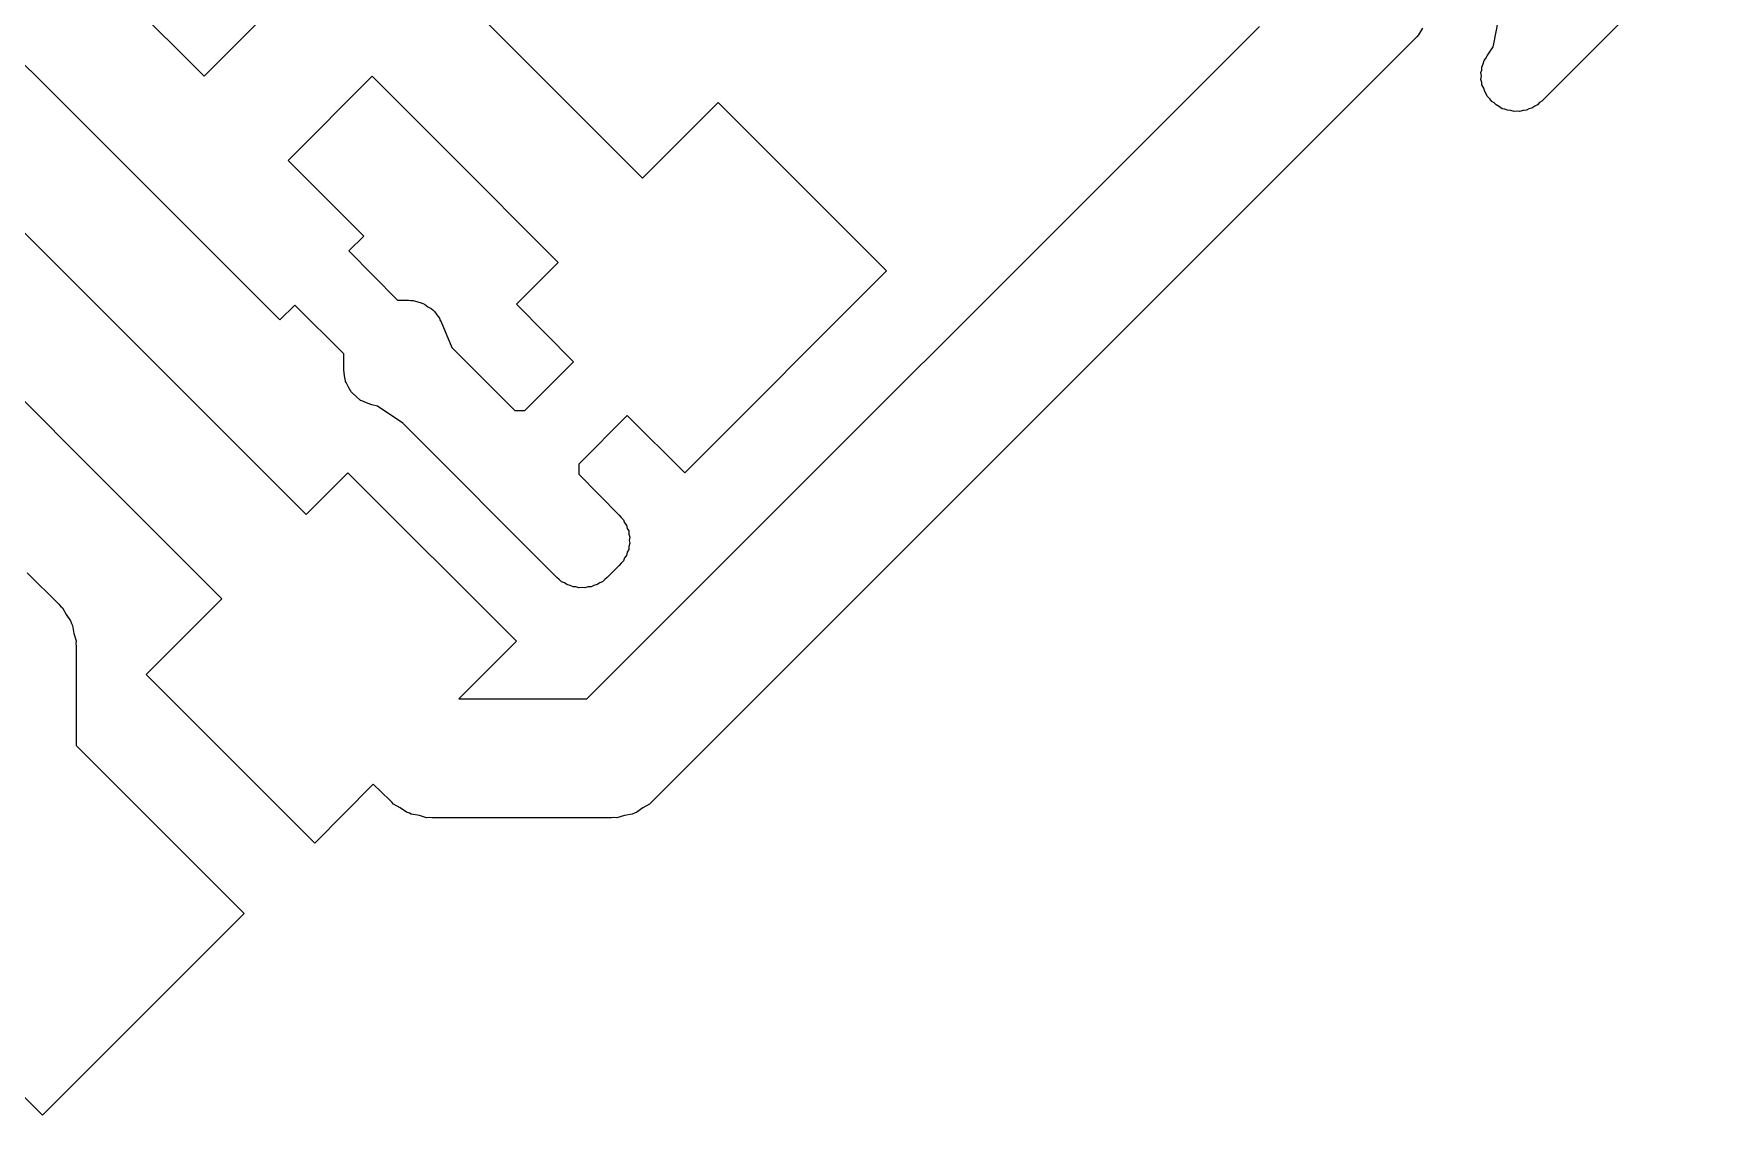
# Model space of a CAD drawing. Extents: x 132.7 to 187.3, y -127.3 to -72.7.
# Drawn here: x 147.986 to 151.528, y -116.35 to -114.078 of the extents above; entities that cross this region are included whole.
import ezdxf

# ---------------------------------------------------------------- set-up
doc = ezdxf.new("R2010")
doc.units = 0
doc.header["$MEASUREMENT"] = 0
doc.layers.add('BLACK', color=7, linetype='CONTINUOUS')

msp = doc.modelspace()

# ---------------------------------------------------------------- linework, layer by layer
at = {"layer": 'Black'}
for p, q in [((148.538, -113.654), (149.033, -114.149)), ((151.528, -113.846), (151.155, -114.219)), ((148.344, -114.167), (148.52, -113.99)), ((151.054, -114.099), (151.075, -113.993)), ((148.184, -114.008), (148.344, -114.167)), ((149.148, -115.475), (150.562, -114.062)), ((150.904, -114.066), (150.896, -114.08)), ((150.888, -114.088), (150.738, -114.238)), ((150.892, -114.084), (150.888, -114.088)), ((150.896, -114.08), (150.892, -114.084)), ((151.053, -114.105), (151.054, -114.099)), ((148.008, -114.184), (147.948, -114.125)), ((151.032, -114.141), (151.034, -114.134)), ((151.034, -114.134), (151.037, -114.13)), ((151.037, -114.13), (151.04, -114.124)), ((151.04, -114.124), (151.053, -114.105)), ((148.697, -114.167), (148.52, -114.344)), ((148.856, -114.326), (148.697, -114.167)), ((149.033, -114.149), (149.265, -114.381)), ((151.027, -114.159), (151.029, -114.154)), ((151.028, -114.167), (151.027, -114.159)), ((151.027, -114.174), (151.028, -114.167)), ((151.029, -114.18), (151.027, -114.174)), ((151.029, -114.148), (151.032, -114.141)), ((151.029, -114.154), (151.029, -114.148)), ((148.503, -114.679), (148.008, -114.184)), ((151.029, -114.185), (151.029, -114.18)), ((151.033, -114.192), (151.029, -114.185)), ((151.035, -114.199), (151.033, -114.192)), ((151.038, -114.204), (151.035, -114.199)), ((151.04, -114.209), (151.038, -114.204)), ((151.046, -114.214), (151.04, -114.209)), ((149.265, -114.381), (149.424, -114.222)), ((150.738, -114.238), (149.288, -115.688)), ((149.424, -114.222), (149.778, -114.576)), ((150.738, -114.238), (150.738, -114.238)), ((151.05, -114.22), (151.046, -114.214)), ((151.055, -114.223), (151.05, -114.22)), ((151.059, -114.227), (151.055, -114.223)), ((151.066, -114.231), (151.059, -114.227)), ((151.072, -114.235), (151.066, -114.231)), ((151.077, -114.236), (151.072, -114.235)), ((151.083, -114.238), (151.077, -114.236)), ((151.09, -114.239), (151.083, -114.238)), ((151.097, -114.241), (151.09, -114.239)), ((151.103, -114.24), (151.097, -114.241)), ((151.108, -114.241), (151.103, -114.24)), ((151.116, -114.239), (151.108, -114.241)), ((151.123, -114.238), (151.116, -114.239)), ((151.128, -114.235), (151.123, -114.238)), ((151.134, -114.234), (151.128, -114.235)), ((151.14, -114.23), (151.134, -114.234)), ((151.146, -114.227), (151.14, -114.23)), ((151.15, -114.222), (151.146, -114.227)), ((151.155, -114.219), (151.15, -114.222)), ((148.52, -114.344), (148.679, -114.503)), ((149.088, -114.558), (148.856, -114.326)), ((147.831, -114.361), (148.326, -114.856)), ((148.679, -114.503), (148.648, -114.534)), ((148.149, -115.033), (147.654, -114.538)), ((148.648, -114.534), (148.75, -114.637)), ((149, -114.646), (149.088, -114.558)), ((149.778, -114.576), (149.354, -115)), ((148.534, -114.648), (148.503, -114.679)), ((148.637, -114.75), (148.534, -114.648)), ((148.75, -114.637), (148.773, -114.637)), ((148.773, -114.637), (148.778, -114.638)), ((148.778, -114.638), (148.783, -114.638)), ((148.783, -114.638), (148.79, -114.64)), ((148.79, -114.64), (148.798, -114.642)), ((148.798, -114.642), (148.803, -114.644)), ((148.803, -114.644), (148.807, -114.646)), ((148.807, -114.646), (148.814, -114.651)), ((148.814, -114.651), (148.821, -114.655)), ((148.821, -114.655), (148.824, -114.658)), ((148.824, -114.658), (148.828, -114.661)), ((148.828, -114.661), (148.833, -114.668)), ((148.833, -114.668), (148.838, -114.675)), ((149.12, -114.767), (149, -114.646)), ((148.838, -114.675), (148.839, -114.679)), ((148.839, -114.679), (148.842, -114.683)), ((148.842, -114.683), (148.864, -114.737)), ((148.864, -114.737), (148.92, -114.793)), ((148.637, -114.784), (148.637, -114.75)), ((149.018, -114.869), (149.12, -114.767)), ((148.639, -114.796), (148.637, -114.784)), ((148.641, -114.807), (148.639, -114.796)), ((148.641, -114.808), (148.641, -114.807)), ((148.642, -114.81), (148.641, -114.808)), ((148.647, -114.82), (148.642, -114.81)), ((148.92, -114.793), (148.997, -114.869)), ((148.653, -114.83), (148.647, -114.82)), ((148.654, -114.831), (148.653, -114.83)), ((148.655, -114.832), (148.654, -114.831)), ((148.663, -114.84), (148.655, -114.832)), ((148.672, -114.848), (148.663, -114.84)), ((148.326, -114.856), (148.558, -115.088)), ((148.673, -114.848), (148.672, -114.848)), ((148.675, -114.849), (148.673, -114.848)), ((148.685, -114.853), (148.675, -114.849)), ((148.696, -114.857), (148.685, -114.853)), ((148.708, -114.86), (148.696, -114.857)), ((148.761, -114.896), (148.708, -114.86)), ((148.997, -114.869), (149.018, -114.869)), ((149.233, -114.88), (149.131, -114.982)), ((149.354, -115), (149.233, -114.88)), ((149.085, -115.22), (148.761, -114.896)), ((149.131, -114.982), (149.131, -115.003)), ((148.558, -115.088), (148.646, -115)), ((148.646, -115), (149, -115.354)), ((149.131, -115.003), (149.216, -115.089)), ((148.381, -115.265), (148.149, -115.033)), ((149.216, -115.089), (149.22, -115.094)), ((149.22, -115.094), (149.225, -115.099)), ((149.225, -115.099), (149.227, -115.105)), ((149.227, -115.105), (149.231, -115.11)), ((149.231, -115.11), (149.233, -115.117)), ((149.233, -115.117), (149.236, -115.122)), ((149.236, -115.122), (149.236, -115.129)), ((149.236, -115.129), (149.238, -115.135)), ((149.236, -115.161), (149.233, -115.167)), ((149.238, -115.148), (149.236, -115.155)), ((149.236, -115.155), (149.236, -115.161)), ((149.238, -115.135), (149.237, -115.142)), ((149.237, -115.142), (149.238, -115.148)), ((149.216, -115.195), (149.191, -115.22)), ((149.22, -115.19), (149.216, -115.195)), ((149.225, -115.185), (149.22, -115.19)), ((149.227, -115.179), (149.225, -115.185)), ((149.231, -115.174), (149.227, -115.179)), ((149.233, -115.167), (149.231, -115.174)), ((147.972, -115.21), (148.038, -115.276)), ((149.09, -115.224), (149.085, -115.22)), ((149.095, -115.229), (149.09, -115.224)), ((149.101, -115.231), (149.095, -115.229)), ((149.106, -115.235), (149.101, -115.231)), ((149.113, -115.237), (149.106, -115.235)), ((149.119, -115.24), (149.113, -115.237)), ((149.163, -115.237), (149.157, -115.24)), ((149.17, -115.235), (149.163, -115.237)), ((149.175, -115.231), (149.17, -115.235)), ((149.181, -115.229), (149.175, -115.231)), ((149.186, -115.224), (149.181, -115.229)), ((149.191, -115.22), (149.186, -115.224)), ((148.222, -115.424), (148.381, -115.265)), ((149.125, -115.24), (149.119, -115.24)), ((149.131, -115.242), (149.125, -115.24)), ((149.138, -115.241), (149.131, -115.242)), ((149.144, -115.242), (149.138, -115.241)), ((149.151, -115.24), (149.144, -115.242)), ((149.157, -115.24), (149.151, -115.24)), ((148.038, -115.276), (148.042, -115.28)), ((148.042, -115.28), (148.046, -115.284)), ((148.046, -115.284), (148.054, -115.298)), ((148.054, -115.298), (148.063, -115.311)), ((148.063, -115.311), (148.065, -115.317)), ((148.065, -115.317), (148.067, -115.321)), ((148.067, -115.321), (148.07, -115.338)), ((148.07, -115.338), (148.075, -115.353)), ((148.075, -115.353), (148.074, -115.359)), ((148.074, -115.359), (148.075, -115.364)), ((148.075, -115.364), (148.075, -115.573)), ((149, -115.354), (148.879, -115.475)), ((148.576, -115.778), (148.222, -115.424)), ((148.879, -115.475), (149.148, -115.475)), ((148.075, -115.573), (148.428, -115.926)), ((148.699, -115.654), (148.576, -115.778)), ((148.734, -115.688), (148.699, -115.654)), ((148.738, -115.692), (148.734, -115.688)), ((148.742, -115.696), (148.738, -115.692)), ((148.756, -115.704), (148.742, -115.696)), ((149.28, -115.696), (149.266, -115.704)), ((149.284, -115.692), (149.28, -115.696)), ((149.288, -115.688), (149.284, -115.692)), ((148.769, -115.713), (148.756, -115.704)), ((148.775, -115.715), (148.769, -115.713)), ((148.779, -115.717), (148.775, -115.715)), ((148.796, -115.72), (148.779, -115.717)), ((148.811, -115.725), (148.796, -115.72)), ((148.817, -115.724), (148.811, -115.725)), ((148.822, -115.725), (148.817, -115.724)), ((149.2, -115.725), (148.822, -115.725)), ((149.205, -115.724), (149.2, -115.725)), ((149.211, -115.725), (149.205, -115.724)), ((149.227, -115.72), (149.211, -115.725)), ((149.243, -115.717), (149.227, -115.72)), ((149.248, -115.715), (149.243, -115.717)), ((149.253, -115.713), (149.248, -115.715)), ((149.266, -115.704), (149.253, -115.713)), ((148.428, -115.926), (148.004, -116.35)), ((148.004, -116.35), (147.65, -115.996))]:
    msp.add_line(p, q, dxfattribs=at)

doc.saveas('drawing.dxf')
